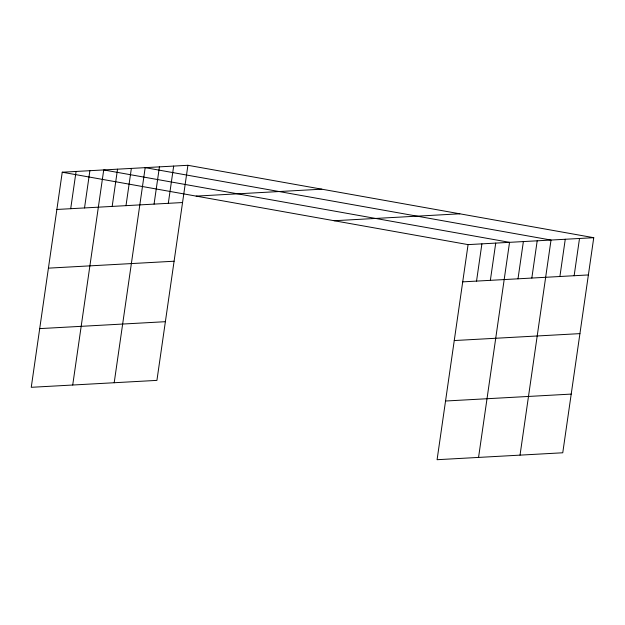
<?xml version="1.0" encoding="UTF-8"?>
<svg xmlns="http://www.w3.org/2000/svg" width="625" height="625" viewBox="0 0 625 625"><rect width="100%" height="100%" fill="white"/><g stroke="black" fill="none" stroke-linecap="round" stroke-linejoin="round"><path stroke-width="0.94" d="M187.914 165.297L62.242 172.219L31.25 387.305L156.922 380.383L187.914 165.297L593.75 237.695L562.758 452.781L437.086 459.703L468.078 244.617L593.75 237.695M70.703 208.703L76.07 171.461M84.523 207.938L89.891 170.695M72.719 385.016L103.719 169.938L509.547 242.336L478.555 457.422M112.172 206.414L117.539 169.172M126 205.656L131.359 168.414M114.195 382.734L145.188 167.648L551.023 240.055L520.031 455.133M154.062 204.109L159.43 166.867M168.305 203.32L173.672 166.078M476.539 281.102L481.898 243.859M490.359 280.336L495.727 243.102M518.008 278.812L523.375 241.578M531.828 278.055L537.195 240.812M559.898 276.508L565.266 239.266M574.141 275.727L579.508 238.484M196.172 196.109L321.844 189.188M56.875 209.461L182.547 202.539M334.156 220.727L459.828 213.805M48.422 268.148L174.094 261.227M462.711 281.859L588.383 274.938M39.703 328.617L165.375 321.695M454.258 340.547L579.93 333.625M445.539 401.016L571.211 394.094M62.242 172.219L468.078 244.617"/></g></svg>
